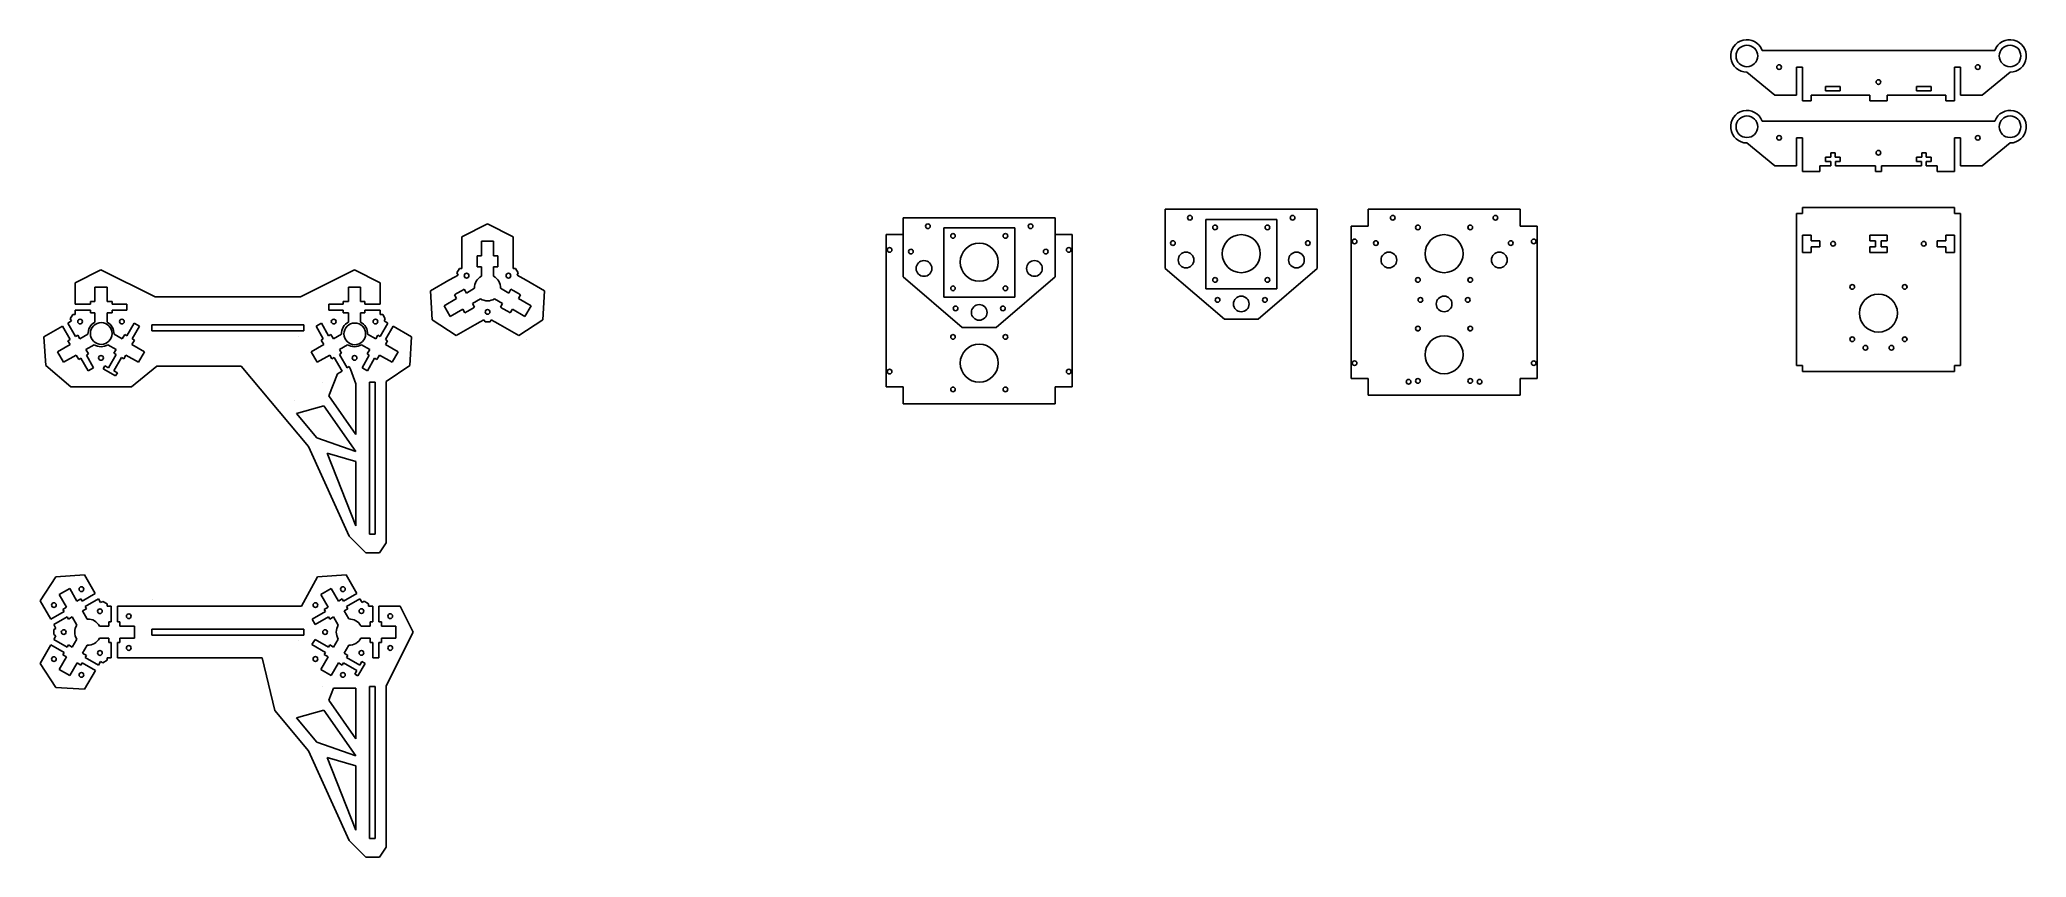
# Model space of a CAD drawing. Header units: inches. Extents: x 90.1 to 135.9, y -6.8 to 12.1.
import ezdxf

# ---------------------------------------------------------------- set-up
doc = ezdxf.new("R2010")
doc.units = ezdxf.units.IN
doc.header["$MEASUREMENT"] = 0
doc.layers.get('0').update_dxf_attribs({"lineweight": 25, "true_color": 0xffffff})

msp = doc.modelspace()

# ---------------------------------------------------------------- linework, layer by layer
for p, q in [((129.817, 11.861), (135.183, 11.861)), ((130.744, 11.475), (130.608, 11.475)), ((130.608, 10.831), (130.608, 11.475)), ((130.744, 10.831), (130.744, 11.475)), ((134.391, 11.475), (134.254, 11.475)), ((134.254, 10.831), (134.254, 11.475)), ((134.391, 10.831), (134.391, 11.475)), ((130.108, 10.831), (129.465, 11.356)), ((131.279, 11.031), (131.279, 10.931)), ((131.619, 11.031), (131.279, 11.031)), ((131.279, 11.031), (131.279, 10.931)), ((131.619, 10.931), (131.619, 11.031)), ((131.619, 10.931), (131.619, 11.031)), ((133.379, 11.031), (133.379, 10.931)), ((133.719, 11.031), (133.379, 11.031)), ((133.379, 11.031), (133.379, 10.931)), ((133.719, 10.931), (133.719, 11.031)), ((133.719, 10.931), (133.719, 11.031)), ((134.891, 10.831), (135.535, 11.356)), ((130.108, 10.831), (130.608, 10.831)), ((130.448, 10.831), (130.608, 10.831)), ((130.744, 10.831), (130.744, 10.694)), ((130.944, 10.694), (130.744, 10.694)), ((130.944, 10.831), (132.299, 10.831)), ((131.279, 10.931), (131.619, 10.931)), ((131.279, 10.931), (131.399, 10.931)), ((132.699, 10.695), (132.299, 10.695)), ((132.699, 10.831), (134.054, 10.831)), ((133.379, 10.931), (133.719, 10.931)), ((133.599, 10.931), (133.719, 10.931)), ((134.054, 10.695), (134.254, 10.695)), ((134.254, 10.831), (134.254, 10.695)), ((134.391, 10.831), (134.891, 10.831)), ((129.817, 10.23), (135.183, 10.23)), ((130.108, 9.2), (129.465, 9.725)), ((130.744, 9.843), (130.608, 9.843)), ((130.608, 9.2), (130.608, 9.843)), ((130.744, 9.2), (130.744, 9.843)), ((134.391, 9.843), (134.254, 9.843)), ((134.254, 9.2), (134.254, 9.843)), ((134.391, 9.2), (134.391, 9.843)), ((134.891, 9.2), (135.535, 9.725)), ((130.108, 9.2), (130.608, 9.2)), ((130.448, 9.2), (130.608, 9.2)), ((130.744, 9.2), (130.744, 9.063)), ((131.399, 9.2), (131.144, 9.2)), ((131.279, 9.4), (131.279, 9.3)), ((131.399, 9.4), (131.279, 9.4)), ((131.279, 9.4), (131.279, 9.3)), ((131.279, 9.3), (131.399, 9.3)), ((131.279, 9.3), (131.399, 9.3)), ((131.499, 9.5), (131.399, 9.5)), ((131.399, 9.5), (131.399, 9.4)), ((131.399, 9.2), (131.399, 9.3)), ((131.499, 9.4), (131.499, 9.5)), ((131.619, 9.4), (131.499, 9.4)), ((131.507, 9.2), (131.507, 9.3)), ((131.507, 9.3), (131.619, 9.3)), ((131.507, 9.2), (132.299, 9.2)), ((131.619, 9.3), (131.619, 9.4)), ((131.619, 9.3), (131.619, 9.4)), ((132.431, 9.2), (132.299, 9.2)), ((132.431, 9.2), (132.431, 9.2)), ((132.567, 9.2), (132.699, 9.2)), ((132.699, 9.2), (133.491, 9.2)), ((132.699, 9.2), (133.491, 9.2)), ((133.379, 9.4), (133.379, 9.3)), ((133.499, 9.4), (133.379, 9.4)), ((133.379, 9.4), (133.379, 9.3)), ((133.379, 9.3), (133.491, 9.3)), ((133.491, 9.2), (133.491, 9.3)), ((133.599, 9.5), (133.499, 9.5)), ((133.499, 9.5), (133.499, 9.4)), ((133.599, 9.4), (133.599, 9.5)), ((133.719, 9.4), (133.599, 9.4)), ((133.599, 9.3), (133.719, 9.3)), ((133.599, 9.2), (133.599, 9.3)), ((133.599, 9.3), (133.719, 9.3)), ((133.854, 9.2), (133.599, 9.2)), ((133.719, 9.3), (133.719, 9.4)), ((133.719, 9.3), (133.719, 9.4)), ((134.254, 9.2), (134.254, 9.063)), ((134.391, 9.2), (134.891, 9.2)), ((131.144, 9.063), (130.744, 9.063)), ((132.567, 9.063), (132.431, 9.063)), ((133.854, 9.063), (134.254, 9.063)), ((110, 8), (113.51, 8)), ((110, 8), (110, 7.61)), ((110, 8), (110, 7.61)), ((113.51, 8), (113.51, 7.61)), ((113.51, 8), (113.51, 7.61)), ((116.045, 8.195), (119.555, 8.195)), ((116.045, 8.195), (116.045, 7.805)), ((116.045, 8.195), (116.045, 7.805)), ((116.045, 7.805), (116.045, 6.83)), ((116.981, 7.961), (118.619, 7.961)), ((116.981, 6.362), (116.981, 7.961)), ((118.619, 7.961), (118.619, 6.362)), ((119.555, 8.195), (119.555, 7.805)), ((119.555, 8.195), (119.555, 7.805)), ((119.555, 6.83), (119.555, 7.805)), ((120.335, 4.295), (120.335, 7.805)), ((120.725, 7.805), (120.335, 7.805)), ((120.725, 8.195), (124.235, 8.195)), ((120.725, 8.195), (120.725, 7.805)), ((120.725, 8.195), (120.725, 7.805)), ((124.235, 8.195), (124.235, 7.805)), ((124.235, 8.195), (124.235, 7.805)), ((124.625, 7.805), (124.235, 7.805)), ((124.625, 4.295), (124.625, 7.805)), ((130.744, 8.1), (130.608, 8.1)), ((130.608, 4.59), (130.608, 8.1)), ((130.744, 8.237), (134.254, 8.237)), ((134.254, 8.1), (134.391, 8.1)), ((134.391, 4.59), (134.391, 8.1)), ((109.61, 4.1), (109.61, 7.61)), ((110, 7.61), (109.61, 7.61)), ((110, 7.61), (110, 6.635)), ((110.936, 7.766), (112.574, 7.766)), ((110.936, 6.167), (110.936, 7.766)), ((112.574, 7.766), (112.574, 6.167)), ((113.51, 6.635), (113.51, 7.61)), ((113.9, 7.61), (113.51, 7.61)), ((113.9, 4.1), (113.9, 7.61)), ((130.944, 7.601), (130.744, 7.6)), ((130.744, 7.6), (130.744, 7.2)), ((130.944, 7.601), (130.944, 7.469)), ((130.944, 7.469), (131.144, 7.469)), ((131.144, 7.469), (131.144, 7.332)), ((132.299, 7.6), (132.699, 7.6)), ((132.299, 7.6), (132.299, 7.468)), ((132.435, 7.468), (132.299, 7.468)), ((132.435, 7.468), (132.435, 7.331)), ((132.562, 7.468), (132.699, 7.468)), ((132.562, 7.331), (132.562, 7.468)), ((132.699, 7.468), (132.699, 7.6)), ((134.054, 7.468), (133.854, 7.468)), ((133.854, 7.468), (133.854, 7.332)), ((134.054, 7.6), (134.254, 7.6)), ((134.054, 7.6), (134.054, 7.468)), ((134.254, 7.6), (134.254, 7.2)), ((130.944, 7.201), (130.744, 7.2)), ((130.944, 7.201), (130.944, 7.332)), ((130.944, 7.332), (131.144, 7.332)), ((132.435, 7.331), (132.299, 7.331)), ((132.299, 7.331), (132.299, 7.2)), ((132.299, 7.2), (132.699, 7.2)), ((132.562, 7.331), (132.699, 7.331)), ((132.699, 7.2), (132.699, 7.331)), ((134.054, 7.332), (133.854, 7.332)), ((134.054, 7.2), (134.054, 7.332)), ((134.054, 7.2), (134.254, 7.2)), ((111.365, 5.465), (110, 6.635)), ((112.145, 5.465), (113.51, 6.635)), ((117.41, 5.66), (116.045, 6.83)), ((118.19, 5.66), (119.555, 6.83)), ((112.574, 6.167), (110.936, 6.167)), ((118.619, 6.362), (116.981, 6.362)), ((117.41, 5.66), (118.19, 5.66)), ((111.365, 5.465), (112.145, 5.465)), ((130.744, 4.59), (130.608, 4.59)), ((134.254, 4.59), (134.391, 4.59)), ((96.613, 4.205), (96.613, 4.205)), ((98.079, 4.215), (98.079, 4.215)), ((120.725, 4.295), (120.335, 4.295)), ((120.725, 4.295), (120.725, 3.905)), ((124.625, 4.295), (124.235, 4.295)), ((124.235, 4.295), (124.235, 3.905)), ((130.744, 4.453), (134.254, 4.453)), ((110, 4.1), (109.61, 4.1)), ((110, 4.1), (110, 3.71)), ((110, 3.71), (113.51, 3.71)), ((113.9, 4.1), (113.51, 4.1)), ((113.51, 4.1), (113.51, 3.71)), ((120.725, 3.905), (124.235, 3.905)), ((92.683, -0.816), (92.683, -0.816)), ((92.382, -0.963), (92.382, -0.963)), ((98.414, -0.962), (98.414, -0.962)), ((96.054, -1.753), (96.054, -1.753)), ((98.399, -2.151), (98.399, -2.151)), ((98.079, -2.805), (98.079, -2.805))]:
    msp.add_line(p, q)
at = {"color": 7, "true_color": 0xffffff}
for p, q in [((130.944, 10.694), (130.944, 10.831)), ((132.299, 10.695), (132.299, 10.831)), ((132.699, 10.695), (132.699, 10.831)), ((134.054, 10.695), (134.054, 10.831)), ((131.144, 9.063), (131.144, 9.2)), ((132.431, 9.063), (132.431, 9.2)), ((132.567, 9.063), (132.567, 9.2)), ((133.854, 9.063), (133.854, 9.2)), ((130.744, 8.1), (130.744, 8.237)), ((134.254, 8.1), (134.254, 8.237)), ((130.744, 4.59), (130.744, 4.453)), ((134.254, 4.59), (134.254, 4.453))]:
    msp.add_line(p, q, dxfattribs=at)
at = {"color": 3, "true_color": 0x00ff00}
for p, q in [((99.817, 7.56), (100.411, 7.857)), ((100.411, 7.857), (101.006, 7.56)), ((99.817, 7.067), (99.817, 7.56)), ((100.272, 7.125), (100.272, 7.461)), ((100.272, 7.461), (100.551, 7.461)), ((100.551, 7.125), (100.551, 7.461)), ((101.006, 7.575), (101.006, 7.575)), ((101.006, 7.56), (101.006, 7.067)), ((99.817, 6.924), (99.817, 7.067)), ((99.817, 6.924), (99.817, 6.829)), ((100.172, 7.067), (100.172, 7.125)), ((100.172, 7.125), (100.272, 7.125)), ((100.172, 6.924), (100.172, 7.067)), ((100.172, 6.866), (100.172, 6.924)), ((100.551, 7.125), (100.651, 7.125)), ((100.651, 7.067), (100.651, 7.125)), ((100.651, 6.924), (100.651, 7.067)), ((100.651, 6.866), (100.651, 6.924)), ((101.006, 6.924), (101.006, 7.067)), ((101.006, 6.924), (101.006, 6.829)), ((90.9, 6.501), (91.494, 6.798)), ((90.9, 6.008), (90.9, 6.501)), ((91.494, 6.798), (92.742, 6.174)), ((92.089, 6.516), (92.089, 6.516)), ((97.344, 6.798), (96.096, 6.174)), ((96.75, 6.501), (96.75, 6.501)), ((97.344, 6.798), (97.939, 6.501)), ((97.939, 6.516), (97.939, 6.516)), ((97.939, 6.501), (97.939, 6.008)), ((99.096, 6.311), (99.523, 6.558)), ((99.523, 6.558), (99.647, 6.629)), ((99.733, 6.679), (99.647, 6.629)), ((99.704, 6.728), (99.763, 6.829)), ((99.704, 6.728), (99.733, 6.679)), ((99.817, 6.829), (99.763, 6.829)), ((100.172, 6.866), (100.272, 6.866)), ((100.272, 6.651), (100.272, 6.866)), ((100.552, 6.651), (100.551, 6.866)), ((100.551, 6.866), (100.651, 6.866)), ((101.006, 6.829), (101.06, 6.829)), ((101.121, 6.728), (101.06, 6.829)), ((101.121, 6.728), (101.092, 6.678)), ((101.092, 6.678), (101.302, 6.557)), ((101.302, 6.557), (101.729, 6.311)), ((90.9, 6.008), (91.255, 6.008)), ((91.255, 6.008), (91.255, 6.066)), ((91.255, 6.066), (91.355, 6.066)), ((91.355, 6.066), (91.355, 6.402)), ((91.355, 6.402), (91.634, 6.402)), ((91.634, 6.066), (91.634, 6.402)), ((91.634, 6.066), (91.754, 6.066)), ((91.754, 6.008), (91.754, 6.066)), ((91.754, 6.008), (92.089, 6.008)), ((92.089, 5.865), (92.089, 6.008)), ((92.683, 6.204), (92.683, 6.204)), ((96.096, 6.174), (92.742, 6.174)), ((96.75, 6.008), (97.085, 6.008)), ((96.75, 5.865), (96.75, 6.008)), ((97.085, 6.066), (97.205, 6.066)), ((97.085, 6.008), (97.085, 6.066)), ((97.205, 6.066), (97.205, 6.402)), ((97.205, 6.402), (97.484, 6.402)), ((97.484, 6.066), (97.484, 6.402)), ((97.484, 6.066), (97.584, 6.066)), ((97.584, 6.008), (97.584, 6.066)), ((97.584, 6.008), (97.939, 6.008)), ((99.136, 5.648), (99.096, 6.311)), ((99.121, 6.326), (99.121, 6.326)), ((99.7, 6.135), (99.409, 5.967)), ((99.549, 5.725), (99.409, 5.967)), ((99.7, 6.251), (99.65, 6.222)), ((99.7, 6.135), (99.65, 6.222)), ((99.7, 6.251), (99.824, 6.322)), ((99.874, 6.351), (99.824, 6.322)), ((99.924, 6.264), (99.874, 6.351)), ((100.112, 6.372), (99.924, 6.264)), ((100.251, 6.131), (100.064, 6.023)), ((100.114, 5.936), (100.064, 6.023)), ((100.573, 6.131), (100.761, 6.022)), ((100.761, 6.022), (100.711, 5.935)), ((100.713, 6.372), (100.9, 6.264)), ((100.951, 6.351), (100.9, 6.264)), ((100.951, 6.351), (101.001, 6.322)), ((101.124, 6.25), (101.001, 6.322)), ((101.124, 6.25), (101.175, 6.221)), ((101.175, 6.221), (101.125, 6.134)), ((101.125, 6.134), (101.415, 5.967)), ((101.415, 5.967), (101.276, 5.725)), ((101.729, 6.311), (101.689, 5.648)), ((90.815, 5.62), (90.73, 5.57)), ((90.907, 5.263), (90.73, 5.57)), ((90.787, 5.669), (90.845, 5.77)), ((90.787, 5.669), (90.815, 5.62)), ((90.9, 5.77), (90.845, 5.77)), ((90.9, 5.865), (91.255, 5.865)), ((90.9, 5.865), (90.9, 5.77)), ((91.255, 5.807), (91.255, 5.865)), ((91.255, 5.807), (91.355, 5.807)), ((91.355, 5.592), (91.355, 5.807)), ((91.635, 5.592), (91.634, 5.807)), ((91.634, 5.807), (91.754, 5.807)), ((91.754, 5.865), (92.089, 5.865)), ((91.754, 5.807), (91.754, 5.865)), ((92.261, 5.57), (92.094, 5.28)), ((92.385, 5.498), (92.261, 5.57)), ((96.456, 5.499), (96.58, 5.57)), ((96.747, 5.28), (96.58, 5.57)), ((96.75, 5.865), (97.085, 5.865)), ((97.085, 5.807), (97.085, 5.865)), ((97.085, 5.807), (97.205, 5.807)), ((97.205, 5.592), (97.205, 5.807)), ((97.485, 5.592), (97.484, 5.807)), ((97.484, 5.807), (97.584, 5.807)), ((97.584, 5.807), (97.584, 5.865)), ((97.584, 5.865), (97.939, 5.865)), ((98.111, 5.57), (97.934, 5.263)), ((97.939, 5.865), (97.939, 5.77)), ((97.939, 5.77), (97.993, 5.77)), ((98.054, 5.669), (97.993, 5.77)), ((98.054, 5.669), (98.025, 5.619)), ((98.025, 5.619), (98.111, 5.57)), ((99.69, 5.282), (99.136, 5.648)), ((99.84, 5.893), (99.549, 5.725)), ((100.117, 5.528), (99.69, 5.282)), ((99.89, 5.806), (99.84, 5.893)), ((99.94, 5.835), (99.89, 5.806)), ((99.94, 5.835), (100.064, 5.907)), ((100.114, 5.936), (100.064, 5.907)), ((100.241, 5.6), (100.117, 5.528)), ((100.327, 5.649), (100.241, 5.6)), ((100.327, 5.649), (100.355, 5.6)), ((100.469, 5.599), (100.355, 5.6)), ((100.498, 5.649), (100.469, 5.599)), ((100.498, 5.649), (100.584, 5.599)), ((100.707, 5.528), (100.584, 5.599)), ((101.134, 5.282), (100.707, 5.528)), ((100.711, 5.935), (100.761, 5.906)), ((100.885, 5.835), (100.761, 5.906)), ((100.885, 5.835), (100.935, 5.806)), ((100.985, 5.893), (100.935, 5.806)), ((100.985, 5.893), (101.276, 5.725)), ((101.689, 5.648), (101.134, 5.282)), ((90.179, 5.252), (90.606, 5.499)), ((90.219, 4.589), (90.179, 5.252)), ((90.204, 5.267), (90.204, 5.267)), ((90.783, 5.076), (90.492, 4.908)), ((90.783, 5.192), (90.606, 5.499)), ((90.783, 5.192), (90.733, 5.163)), ((90.783, 5.076), (90.733, 5.163)), ((90.957, 5.292), (90.907, 5.263)), ((91.007, 5.205), (90.957, 5.292)), ((91.194, 5.313), (91.007, 5.205)), ((91.334, 5.072), (91.147, 4.964)), ((91.656, 5.072), (91.844, 4.963)), ((91.796, 5.313), (91.983, 5.205)), ((92.043, 5.309), (91.983, 5.205)), ((92.043, 5.309), (92.094, 5.28)), ((92.268, 5.18), (92.208, 5.075)), ((92.208, 5.075), (92.498, 4.908)), ((92.385, 5.498), (92.217, 5.209)), ((92.217, 5.209), (92.268, 5.18)), ((96.054, 5.267), (96.054, 5.267)), ((96.633, 5.076), (96.342, 4.908)), ((96.623, 5.209), (96.456, 5.499)), ((96.623, 5.209), (96.573, 5.18)), ((96.633, 5.076), (96.573, 5.18)), ((96.797, 5.309), (96.747, 5.28)), ((96.857, 5.205), (96.797, 5.309)), ((97.044, 5.313), (96.857, 5.205)), ((97.184, 5.072), (96.997, 4.964)), ((97.506, 5.072), (97.694, 4.963)), ((97.646, 5.313), (97.833, 5.205)), ((97.883, 5.292), (97.833, 5.205)), ((97.883, 5.292), (97.934, 5.263)), ((98.235, 5.498), (98.057, 5.191)), ((98.057, 5.191), (98.108, 5.162)), ((98.108, 5.162), (98.058, 5.075)), ((98.058, 5.075), (98.348, 4.908)), ((98.235, 5.498), (98.661, 5.252)), ((98.661, 5.252), (98.622, 4.589)), ((101.146, 5.275), (101.146, 5.275)), ((101.306, 5.184), (101.306, 5.184)), ((90.8, 4.1), (90.219, 4.589)), ((90.632, 4.666), (90.492, 4.908)), ((90.922, 4.834), (90.632, 4.666)), ((90.983, 4.73), (90.922, 4.834)), ((91.033, 4.759), (90.983, 4.73)), ((91.2, 4.469), (91.033, 4.759)), ((91.207, 4.859), (91.147, 4.964)), ((91.207, 4.859), (91.157, 4.83)), ((91.324, 4.541), (91.157, 4.83)), ((91.584, 4.588), (91.543, 4.517)), ((91.667, 4.54), (91.584, 4.588)), ((91.844, 4.847), (91.667, 4.54)), ((91.967, 4.776), (91.79, 4.469)), ((91.844, 4.963), (91.794, 4.876)), ((91.794, 4.876), (91.844, 4.847)), ((91.967, 4.776), (92.018, 4.747)), ((92.068, 4.834), (92.018, 4.747)), ((92.068, 4.834), (92.359, 4.666)), ((92.498, 4.908), (92.359, 4.666)), ((96.482, 4.666), (96.342, 4.908)), ((96.772, 4.834), (96.482, 4.666)), ((96.823, 4.747), (96.772, 4.834)), ((96.873, 4.776), (96.823, 4.747)), ((97.055, 4.46), (96.873, 4.776)), ((97.047, 4.877), (96.997, 4.964)), ((97.047, 4.877), (96.997, 4.848)), ((97.174, 4.541), (96.997, 4.848)), ((97.684, 4.83), (97.517, 4.54)), ((97.694, 4.963), (97.634, 4.859)), ((97.634, 4.859), (97.684, 4.83)), ((97.807, 4.759), (97.64, 4.469)), ((97.807, 4.759), (97.858, 4.729)), ((97.918, 4.834), (97.858, 4.729)), ((97.918, 4.834), (98.209, 4.666)), ((98.622, 4.589), (98.072, 4.226)), ((98.348, 4.908), (98.209, 4.666)), ((91.2, 4.469), (91.324, 4.541)), ((91.543, 4.517), (91.832, 4.35)), ((91.873, 4.421), (91.79, 4.469)), ((91.873, 4.421), (91.832, 4.35)), ((92.781, 4.575), (92.2, 4.1)), ((92.229, 4.215), (92.229, 4.215)), ((92.781, 4.575), (94.731, 4.575)), ((94.731, 4.575), (96.282, 2.726)), ((96.954, 4.401), (96.75, 3.896)), ((97.055, 4.46), (96.954, 4.401)), ((97.219, 4.566), (97.174, 4.541)), ((97.219, 4.566), (97.253, 4.508)), ((97.374, 4.169), (97.253, 4.508)), ((97.374, 2.999), (97.374, 4.169)), ((97.64, 4.469), (97.517, 4.54)), ((98.076, 0.503), (98.072, 4.226)), ((92.2, 4.1), (90.8, 4.1)), ((96.75, 3.896), (97.374, 2.999)), ((96.282, 2.726), (97.218, 0.659)), ((97.218, 0.659), (97.608, 0.269)), ((97.92, 0.269), (98.076, 0.503)), ((97.608, 0.269), (97.92, 0.269)), ((90.455, -0.28), (90.089, -0.835)), ((91.118, -0.24), (90.455, -0.28)), ((91.364, -0.667), (91.118, -0.24)), ((96.487, -0.28), (96.124, -0.963)), ((97.15, -0.24), (96.487, -0.28)), ((97.396, -0.667), (97.15, -0.24)), ((90.081, -0.823), (90.081, -0.823)), ((90.089, -0.835), (90.335, -1.262)), ((90.774, -0.554), (90.532, -0.693)), ((90.7, -0.984), (90.532, -0.693)), ((90.941, -0.844), (90.774, -0.554)), ((91.028, -0.794), (90.941, -0.844)), ((91.057, -0.844), (91.028, -0.794)), ((91.364, -0.667), (91.057, -0.844)), ((91.436, -0.791), (91.129, -0.968)), ((91.485, -0.877), (91.436, -0.791)), ((91.535, -0.848), (91.485, -0.877)), ((91.535, -0.848), (91.636, -0.908)), ((91.636, -0.963), (91.636, -0.908)), ((96.805, -0.553), (96.564, -0.692)), ((96.732, -0.983), (96.564, -0.692)), ((96.973, -0.844), (96.805, -0.553)), ((97.06, -0.793), (96.973, -0.844)), ((97.089, -0.844), (97.06, -0.793)), ((97.396, -0.667), (97.089, -0.844)), ((97.468, -0.79), (97.161, -0.968)), ((97.517, -0.876), (97.468, -0.79)), ((97.567, -0.847), (97.517, -0.876)), ((97.567, -0.847), (97.668, -0.908)), ((97.668, -0.962), (97.668, -0.908)), ((90.642, -1.084), (90.335, -1.262)), ((90.713, -1.208), (90.406, -1.385)), ((90.7, -0.984), (90.613, -1.034)), ((90.642, -1.084), (90.613, -1.034)), ((90.742, -1.258), (90.713, -1.208)), ((90.829, -1.208), (90.742, -1.258)), ((90.938, -1.395), (90.829, -1.208)), ((91.158, -1.018), (91.071, -1.069)), ((91.179, -1.256), (91.071, -1.069)), ((91.158, -1.018), (91.129, -0.968)), ((91.731, -0.963), (91.636, -0.963)), ((91.673, -1.318), (91.731, -1.318)), ((91.673, -1.418), (91.673, -1.318)), ((91.731, -1.318), (91.731, -0.963)), ((91.874, -1.318), (91.874, -0.963)), ((96.124, -0.963), (91.874, -0.963)), ((91.874, -1.318), (91.932, -1.318)), ((91.932, -1.418), (91.932, -1.318)), ((96.674, -1.084), (96.367, -1.261)), ((96.438, -1.385), (96.367, -1.261)), ((96.745, -1.207), (96.438, -1.385)), ((96.732, -0.983), (96.645, -1.033)), ((96.674, -1.084), (96.645, -1.033)), ((96.774, -1.258), (96.745, -1.207)), ((96.861, -1.207), (96.774, -1.258)), ((96.97, -1.395), (96.861, -1.207)), ((97.19, -1.018), (97.103, -1.068)), ((97.211, -1.255), (97.103, -1.068)), ((97.19, -1.018), (97.161, -0.968)), ((97.763, -0.962), (97.668, -0.962)), ((97.705, -1.317), (97.763, -1.317)), ((97.705, -1.417), (97.705, -1.317)), ((97.763, -1.317), (97.763, -0.962)), ((97.906, -1.317), (97.906, -0.962)), ((98.399, -0.962), (97.906, -0.962)), ((97.906, -1.317), (97.964, -1.317)), ((97.964, -1.417), (97.964, -1.317)), ((98.696, -1.557), (98.399, -0.962)), ((90.456, -1.471), (90.406, -1.385)), ((90.456, -1.471), (90.406, -1.5)), ((90.406, -1.5), (90.407, -1.613)), ((90.456, -1.642), (90.407, -1.613)), ((90.456, -1.642), (90.407, -1.728)), ((90.407, -1.728), (90.714, -1.905)), ((90.938, -1.718), (90.83, -1.905)), ((91.458, -1.417), (91.673, -1.418)), ((91.458, -1.697), (91.673, -1.697)), ((91.673, -1.797), (91.673, -1.697)), ((91.673, -1.797), (91.731, -1.797)), ((91.731, -2.152), (91.731, -1.797)), ((91.874, -1.797), (91.932, -1.797)), ((91.874, -2.152), (91.874, -1.797)), ((91.932, -1.418), (92.268, -1.418)), ((91.932, -1.697), (92.268, -1.697)), ((91.932, -1.797), (91.932, -1.697)), ((92.268, -1.697), (92.268, -1.418)), ((96.358, -1.846), (96.439, -1.727)), ((96.439, -1.727), (96.746, -1.904)), ((96.97, -1.717), (96.862, -1.904)), ((97.49, -1.417), (97.705, -1.417)), ((97.49, -1.696), (97.705, -1.696)), ((97.705, -1.797), (97.705, -1.696)), ((97.705, -1.797), (97.763, -1.797)), ((97.763, -2.151), (97.763, -1.797)), ((97.906, -1.797), (97.964, -1.797)), ((97.906, -2.151), (97.906, -1.797)), ((97.964, -1.417), (98.3, -1.417)), ((97.964, -1.696), (98.3, -1.696)), ((97.964, -1.797), (97.964, -1.696)), ((98.696, -1.557), (98.072, -2.794)), ((98.3, -1.696), (98.3, -1.417)), ((90.335, -1.852), (90.089, -2.278)), ((90.089, -2.278), (90.455, -2.833)), ((90.335, -1.852), (90.642, -2.029)), ((90.7, -2.129), (90.532, -2.42)), ((90.642, -2.029), (90.613, -2.079)), ((90.613, -2.079), (90.7, -2.129)), ((90.743, -1.855), (90.714, -1.905)), ((90.743, -1.855), (90.83, -1.905)), ((90.942, -2.269), (90.774, -2.559)), ((90.942, -2.269), (91.029, -2.319)), ((91.058, -2.269), (91.029, -2.319)), ((91.058, -2.269), (91.365, -2.446)), ((91.179, -1.857), (91.071, -2.044)), ((91.071, -2.044), (91.158, -2.095)), ((91.158, -2.095), (91.129, -2.145)), ((91.129, -2.145), (91.436, -2.322)), ((91.486, -2.236), (91.436, -2.322)), ((91.535, -2.265), (91.486, -2.236)), ((91.535, -2.265), (91.636, -2.206)), ((91.731, -2.152), (91.636, -2.152)), ((91.636, -2.152), (91.636, -2.206)), ((95.212, -2.152), (91.874, -2.152)), ((95.507, -3.369), (95.212, -2.152)), ((96.358, -1.846), (96.674, -2.028)), ((96.732, -2.129), (96.564, -2.419)), ((96.674, -2.028), (96.645, -2.078)), ((96.645, -2.078), (96.732, -2.129)), ((96.775, -1.854), (96.746, -1.904)), ((96.775, -1.854), (96.862, -1.904)), ((96.973, -2.268), (96.806, -2.559)), ((96.973, -2.268), (97.061, -2.318)), ((97.09, -2.268), (97.061, -2.318)), ((97.09, -2.268), (97.396, -2.445)), ((97.211, -1.857), (97.103, -2.044)), ((97.103, -2.044), (97.19, -2.094)), ((97.19, -2.094), (97.161, -2.144)), ((97.161, -2.144), (97.468, -2.322)), ((97.419, -2.569), (97.587, -2.28)), ((97.516, -2.239), (97.468, -2.322)), ((97.516, -2.239), (97.587, -2.28)), ((97.763, -2.151), (97.906, -2.151)), ((90.532, -2.42), (90.774, -2.559)), ((91.118, -2.873), (91.365, -2.446)), ((96.564, -2.419), (96.806, -2.559)), ((97.396, -2.445), (97.349, -2.528)), ((97.349, -2.528), (97.419, -2.569)), ((90.455, -2.833), (91.118, -2.873)), ((91.133, -2.848), (91.133, -2.848)), ((98.076, -6.517), (98.072, -2.794)), ((95.507, -3.369), (96.282, -4.294)), ((96.282, -4.294), (97.218, -6.361)), ((97.218, -6.361), (97.608, -6.751)), ((97.608, -6.751), (97.92, -6.751)), ((97.92, -6.751), (98.076, -6.517))]:
    msp.add_line(p, q, dxfattribs=at)
at = {"color": 4, "true_color": 0x00ffff}
for p, q in [((92.664, 5.531), (96.174, 5.531)), ((92.664, 5.394), (92.664, 5.531)), ((96.174, 5.531), (96.174, 5.394)), ((96.174, 5.394), (92.664, 5.394)), ((97.686, 0.698), (97.686, 4.208)), ((97.686, 4.208), (97.822, 4.208)), ((97.822, 4.208), (97.822, 0.698)), ((95.97, 3.779), (95.97, 3.779)), ((96.005, 3.483), (96.633, 3.662)), ((96.005, 3.483), (96.477, 2.921)), ((96.633, 3.662), (97.374, 2.609)), ((97.374, 2.609), (96.477, 2.921)), ((97.374, 0.893), (96.711, 2.57)), ((96.711, 2.57), (97.374, 2.375)), ((97.374, 2.375), (97.374, 0.893)), ((97.822, 0.698), (97.686, 0.698)), ((92.664, -1.626), (92.664, -1.489)), ((92.664, -1.489), (96.174, -1.489)), ((96.174, -1.626), (92.664, -1.626)), ((96.174, -1.489), (96.174, -1.626)), ((96.613, -2.815), (96.613, -2.815)), ((96.75, -3.124), (96.86, -2.851)), ((96.75, -3.124), (97.374, -4.021)), ((96.86, -2.851), (97.374, -2.851)), ((97.374, -4.021), (97.374, -2.851)), ((97.686, -6.322), (97.686, -2.812)), ((97.686, -2.812), (97.822, -2.812)), ((97.822, -2.812), (97.822, -6.322)), ((96.005, -3.537), (96.633, -3.358)), ((96.005, -3.537), (96.477, -4.099)), ((96.633, -3.358), (97.374, -4.411)), ((97.374, -4.411), (96.477, -4.099)), ((97.374, -6.127), (96.711, -4.45)), ((96.711, -4.45), (97.374, -4.645)), ((97.374, -4.645), (97.374, -6.127)), ((97.822, -6.322), (97.686, -6.322))]:
    msp.add_line(p, q, dxfattribs=at)
for centre, radius in [((129.465, 11.731), 0.25), ((135.535, 11.731), 0.25), ((130.208, 11.475), 0.0539), ((134.791, 11.475), 0.0539), ((132.499, 11.131), 0.0539), ((129.465, 10.1), 0.25), ((135.535, 10.1), 0.25), ((130.208, 9.843), 0.0539), ((134.791, 9.843), 0.0539), ((132.499, 9.5), 0.0539), ((121.295, 8), 0.0539), ((121.875, 7.776), 0.0539), ((123.084, 7.776), 0.0539), ((123.665, 8), 0.0539), ((120.413, 7.454), 0.0539), ((120.905, 7.415), 0.0539), ((122.48, 7.171), 0.439), ((124.016, 7.415), 0.0539), ((124.547, 7.454), 0.0539), ((131.453, 7.4), 0.0539), ((133.545, 7.4), 0.0539), ((109.688, 7.259), 0.0539), ((110.481, 6.83), 0.181), ((113.029, 6.83), 0.181), ((113.822, 7.259), 0.0539), ((116.526, 7.025), 0.181), ((119.074, 7.025), 0.181), ((121.206, 7.025), 0.181), ((123.754, 7.025), 0.181), ((121.875, 6.567), 0.0539), ((123.084, 6.567), 0.0539), ((131.896, 6.405), 0.0539), ((133.105, 6.405), 0.0539), ((111.755, 5.816), 0.181), ((117.8, 6.011), 0.181), ((121.934, 6.104), 0.0539), ((122.48, 6.011), 0.181), ((123.026, 6.104), 0.0539), ((132.5, 5.8), 0.439), ((91.5, 5.33), 0.25), ((97.35, 5.32), 0.25), ((121.875, 5.445), 0.0539), ((122.48, 4.841), 0.439), ((123.084, 5.445), 0.0539), ((131.896, 5.196), 0.0539), ((132.2, 5), 0.0539), ((132.8, 5), 0.0539), ((133.105, 5.196), 0.0539), ((120.413, 4.646), 0.0539), ((124.547, 4.646), 0.0539), ((109.688, 4.451), 0.0539), ((113.822, 4.451), 0.0539), ((121.661, 4.217), 0.0539), ((121.875, 4.236), 0.0539), ((123.084, 4.236), 0.0539), ((123.299, 4.217), 0.0539)]:
    msp.add_circle(centre, radius)
at = {"color": 3, "true_color": 0x00ff00}
for centre in [(99.93, 6.664), (100.894, 6.664), (100.412, 5.827)]:
    msp.add_circle(centre, 0.0545, dxfattribs=at)
at = {"color": 6, "true_color": 0xff00ff}
for centre in [(91.013, 5.605), (91.977, 5.605), (96.863, 5.605), (97.827, 5.605), (91.495, 4.768), (97.345, 4.768), (90.409, -0.934), (91.044, -0.567), (96.441, -0.934), (97.076, -0.567), (91.471, -1.075), (92.136, -1.191), (97.503, -1.074), (98.168, -1.19), (90.634, -1.557), (96.666, -1.556), (90.409, -2.179), (91.471, -2.039), (92.136, -1.924), (96.441, -2.178), (97.503, -2.038), (98.168, -1.924), (91.044, -2.546), (97.076, -2.545)]:
    msp.add_circle(centre, 0.0545, dxfattribs=at)
for centre, start, end in [((129.465, 11.731), 20.2436, 270), ((135.535, 11.731), 270, 159.7564), ((129.465, 10.1), 20.2436, 270), ((135.535, 10.1), 270, 159.7564)]:
    msp.add_arc(centre, 0.375, start, end)
at = {"color": 3, "true_color": 0x00ff00}
for centre, start, end in [((100.412, 6.385), 117.6006, 182.3994), ((100.412, 6.385), 357.6006, 62.3994), ((100.412, 6.385), 237.6006, 302.3994), ((91.495, 5.326), 117.6006, 182.3994), ((91.495, 5.326), 357.6006, 62.3994), ((97.345, 5.326), 117.6006, 182.3994), ((97.345, 5.326), 357.6006, 62.3994), ((91.495, 5.326), 237.6006, 302.3994), ((97.345, 5.326), 237.6006, 302.3994), ((91.192, -1.557), 27.6006, 92.3994), ((97.224, -1.556), 27.6006, 92.3994), ((91.192, -1.557), 147.6006, 212.3994), ((91.192, -1.557), 267.6006, 332.3994), ((97.224, -1.556), 147.6006, 212.3994), ((97.224, -1.556), 267.6006, 332.3994)]:
    msp.add_arc(centre, 0.301, start, end, dxfattribs=at)
at = {"color": 191, "true_color": 0xcc66cc}
for points in [[(110.57, 7.859), (110.54, 7.859), (110.516, 7.835), (110.516, 7.805)], [(110.57, 7.859), (110.54, 7.859), (110.516, 7.835), (110.516, 7.805)], [(110.516, 7.805), (110.516, 7.775), (110.54, 7.751), (110.57, 7.751)], [(110.516, 7.805), (110.516, 7.775), (110.54, 7.751), (110.57, 7.751)], [(110.624, 7.805), (110.624, 7.835), (110.6, 7.859), (110.57, 7.859)], [(110.624, 7.805), (110.624, 7.835), (110.6, 7.859), (110.57, 7.859)], [(110.57, 7.751), (110.6, 7.751), (110.624, 7.775), (110.624, 7.805)], [(110.57, 7.751), (110.6, 7.751), (110.624, 7.775), (110.624, 7.805)], [(112.886, 7.805), (112.886, 7.835), (112.91, 7.859), (112.94, 7.859)], [(112.886, 7.805), (112.886, 7.835), (112.91, 7.859), (112.94, 7.859)], [(112.94, 7.751), (112.91, 7.751), (112.886, 7.775), (112.886, 7.805)], [(112.94, 7.751), (112.91, 7.751), (112.886, 7.775), (112.886, 7.805)], [(112.94, 7.859), (112.97, 7.859), (112.994, 7.835), (112.994, 7.805)], [(112.94, 7.859), (112.97, 7.859), (112.994, 7.835), (112.994, 7.805)], [(112.994, 7.805), (112.994, 7.775), (112.97, 7.751), (112.94, 7.751)], [(112.994, 7.805), (112.994, 7.775), (112.97, 7.751), (112.94, 7.751)], [(116.615, 8.054), (116.585, 8.054), (116.561, 8.03), (116.561, 8)], [(116.615, 8.054), (116.585, 8.054), (116.561, 8.03), (116.561, 8)], [(116.561, 8), (116.561, 7.97), (116.585, 7.946), (116.615, 7.946)], [(116.561, 8), (116.561, 7.97), (116.585, 7.946), (116.615, 7.946)], [(116.669, 8), (116.669, 8.03), (116.645, 8.054), (116.615, 8.054)], [(116.669, 8), (116.669, 8.03), (116.645, 8.054), (116.615, 8.054)], [(116.615, 7.946), (116.645, 7.946), (116.669, 7.97), (116.669, 8)], [(116.615, 7.946), (116.645, 7.946), (116.669, 7.97), (116.669, 8)], [(117.142, 7.776), (117.142, 7.806), (117.166, 7.83), (117.195, 7.83)], [(117.142, 7.776), (117.142, 7.806), (117.166, 7.83), (117.195, 7.83)], [(117.195, 7.83), (117.225, 7.83), (117.249, 7.806), (117.249, 7.776)], [(117.195, 7.83), (117.225, 7.83), (117.249, 7.806), (117.249, 7.776)], [(118.351, 7.776), (118.351, 7.806), (118.375, 7.83), (118.404, 7.83)], [(118.351, 7.776), (118.351, 7.806), (118.375, 7.83), (118.404, 7.83)], [(118.404, 7.83), (118.434, 7.83), (118.458, 7.806), (118.458, 7.776)], [(118.404, 7.83), (118.434, 7.83), (118.458, 7.806), (118.458, 7.776)], [(118.931, 8), (118.931, 8.03), (118.955, 8.054), (118.985, 8.054)], [(118.931, 8), (118.931, 8.03), (118.955, 8.054), (118.985, 8.054)], [(118.985, 7.946), (118.955, 7.946), (118.931, 7.97), (118.931, 8)], [(118.985, 7.946), (118.955, 7.946), (118.931, 7.97), (118.931, 8)], [(118.985, 8.054), (119.015, 8.054), (119.039, 8.03), (119.039, 8)], [(118.985, 8.054), (119.015, 8.054), (119.039, 8.03), (119.039, 8)], [(119.039, 8), (119.039, 7.97), (119.015, 7.946), (118.985, 7.946)], [(119.039, 8), (119.039, 7.97), (119.015, 7.946), (118.985, 7.946)], [(123.031, 7.776), (123.031, 7.806), (123.055, 7.83), (123.084, 7.83)], [(123.031, 7.776), (123.031, 7.806), (123.055, 7.83), (123.084, 7.83)], [(123.084, 7.83), (123.114, 7.83), (123.138, 7.806), (123.138, 7.776)], [(123.084, 7.83), (123.114, 7.83), (123.138, 7.806), (123.138, 7.776)], [(123.611, 8), (123.611, 8.03), (123.635, 8.054), (123.665, 8.054)], [(123.611, 8), (123.611, 8.03), (123.635, 8.054), (123.665, 8.054)], [(123.665, 7.946), (123.635, 7.946), (123.611, 7.97), (123.611, 8)], [(123.665, 7.946), (123.635, 7.946), (123.611, 7.97), (123.611, 8)], [(123.665, 8.054), (123.695, 8.054), (123.719, 8.03), (123.719, 8)], [(123.665, 8.054), (123.695, 8.054), (123.719, 8.03), (123.719, 8)], [(123.719, 8), (123.719, 7.97), (123.695, 7.946), (123.665, 7.946)], [(123.719, 8), (123.719, 7.97), (123.695, 7.946), (123.665, 7.946)], [(111.097, 7.581), (111.097, 7.611), (111.121, 7.635), (111.15, 7.635)], [(111.097, 7.581), (111.097, 7.611), (111.121, 7.635), (111.15, 7.635)], [(111.15, 7.527), (111.121, 7.527), (111.097, 7.551), (111.097, 7.581)], [(111.15, 7.527), (111.121, 7.527), (111.097, 7.551), (111.097, 7.581)], [(111.15, 7.635), (111.18, 7.635), (111.204, 7.611), (111.204, 7.581)], [(111.15, 7.635), (111.18, 7.635), (111.204, 7.611), (111.204, 7.581)], [(111.204, 7.581), (111.204, 7.551), (111.18, 7.527), (111.15, 7.527)], [(111.204, 7.581), (111.204, 7.551), (111.18, 7.527), (111.15, 7.527)], [(111.316, 6.976), (111.316, 7.219), (111.513, 7.415), (111.755, 7.415)], [(111.316, 6.976), (111.316, 7.219), (111.513, 7.415), (111.755, 7.415)], [(111.755, 7.415), (111.997, 7.415), (112.194, 7.219), (112.194, 6.976)], [(111.755, 7.415), (111.997, 7.415), (112.194, 7.219), (112.194, 6.976)], [(112.306, 7.581), (112.306, 7.611), (112.33, 7.635), (112.359, 7.635)], [(112.306, 7.581), (112.306, 7.611), (112.33, 7.635), (112.359, 7.635)], [(112.359, 7.527), (112.33, 7.527), (112.306, 7.551), (112.306, 7.581)], [(112.359, 7.527), (112.33, 7.527), (112.306, 7.551), (112.306, 7.581)], [(112.359, 7.635), (112.389, 7.635), (112.413, 7.611), (112.413, 7.581)], [(112.359, 7.635), (112.389, 7.635), (112.413, 7.611), (112.413, 7.581)], [(112.413, 7.581), (112.413, 7.551), (112.389, 7.527), (112.359, 7.527)], [(112.413, 7.581), (112.413, 7.551), (112.389, 7.527), (112.359, 7.527)], [(116.225, 7.469), (116.195, 7.469), (116.171, 7.445), (116.171, 7.415)], [(116.225, 7.469), (116.195, 7.469), (116.171, 7.445), (116.171, 7.415)], [(116.171, 7.415), (116.171, 7.385), (116.195, 7.361), (116.225, 7.361)], [(116.171, 7.415), (116.171, 7.385), (116.195, 7.361), (116.225, 7.361)], [(116.279, 7.415), (116.279, 7.445), (116.255, 7.469), (116.225, 7.469)], [(116.279, 7.415), (116.279, 7.445), (116.255, 7.469), (116.225, 7.469)], [(116.225, 7.361), (116.255, 7.361), (116.279, 7.385), (116.279, 7.415)], [(116.225, 7.361), (116.255, 7.361), (116.279, 7.385), (116.279, 7.415)], [(117.195, 7.722), (117.166, 7.722), (117.142, 7.746), (117.142, 7.776)], [(117.195, 7.722), (117.166, 7.722), (117.142, 7.746), (117.142, 7.776)], [(117.249, 7.776), (117.249, 7.746), (117.225, 7.722), (117.195, 7.722)], [(117.249, 7.776), (117.249, 7.746), (117.225, 7.722), (117.195, 7.722)], [(117.361, 7.171), (117.361, 7.414), (117.558, 7.61), (117.8, 7.61)], [(117.361, 7.171), (117.361, 7.414), (117.558, 7.61), (117.8, 7.61)], [(117.8, 7.61), (118.042, 7.61), (118.239, 7.414), (118.239, 7.171)], [(117.8, 7.61), (118.042, 7.61), (118.239, 7.414), (118.239, 7.171)], [(118.404, 7.722), (118.375, 7.722), (118.351, 7.746), (118.351, 7.776)], [(118.404, 7.722), (118.375, 7.722), (118.351, 7.746), (118.351, 7.776)], [(118.458, 7.776), (118.458, 7.746), (118.434, 7.722), (118.404, 7.722)], [(118.458, 7.776), (118.458, 7.746), (118.434, 7.722), (118.404, 7.722)], [(119.282, 7.415), (119.282, 7.445), (119.306, 7.469), (119.336, 7.469)], [(119.282, 7.415), (119.282, 7.445), (119.306, 7.469), (119.336, 7.469)], [(119.336, 7.361), (119.306, 7.361), (119.282, 7.385), (119.282, 7.415)], [(119.336, 7.361), (119.306, 7.361), (119.282, 7.385), (119.282, 7.415)], [(119.336, 7.469), (119.366, 7.469), (119.39, 7.445), (119.39, 7.415)], [(119.336, 7.469), (119.366, 7.469), (119.39, 7.445), (119.39, 7.415)], [(119.39, 7.415), (119.39, 7.385), (119.366, 7.361), (119.336, 7.361)], [(119.39, 7.415), (119.39, 7.385), (119.366, 7.361), (119.336, 7.361)], [(120.905, 7.469), (120.875, 7.469), (120.851, 7.445), (120.851, 7.415)], [(120.905, 7.469), (120.875, 7.469), (120.851, 7.445), (120.851, 7.415)], [(120.851, 7.415), (120.851, 7.385), (120.875, 7.361), (120.905, 7.361)], [(120.851, 7.415), (120.851, 7.385), (120.875, 7.361), (120.905, 7.361)], [(120.959, 7.415), (120.959, 7.445), (120.935, 7.469), (120.905, 7.469)], [(120.959, 7.415), (120.959, 7.445), (120.935, 7.469), (120.905, 7.469)], [(120.905, 7.361), (120.935, 7.361), (120.959, 7.385), (120.959, 7.415)], [(120.905, 7.361), (120.935, 7.361), (120.959, 7.385), (120.959, 7.415)], [(123.084, 7.722), (123.055, 7.722), (123.031, 7.746), (123.031, 7.776)], [(123.084, 7.722), (123.055, 7.722), (123.031, 7.746), (123.031, 7.776)], [(123.138, 7.776), (123.138, 7.746), (123.114, 7.722), (123.084, 7.722)], [(123.138, 7.776), (123.138, 7.746), (123.114, 7.722), (123.084, 7.722)], [(123.962, 7.415), (123.962, 7.445), (123.986, 7.469), (124.016, 7.469)], [(123.962, 7.415), (123.962, 7.445), (123.986, 7.469), (124.016, 7.469)], [(124.016, 7.361), (123.986, 7.361), (123.962, 7.385), (123.962, 7.415)], [(124.016, 7.361), (123.986, 7.361), (123.962, 7.385), (123.962, 7.415)], [(124.016, 7.469), (124.046, 7.469), (124.07, 7.445), (124.07, 7.415)], [(124.016, 7.469), (124.046, 7.469), (124.07, 7.445), (124.07, 7.415)], [(124.07, 7.415), (124.07, 7.385), (124.046, 7.361), (124.016, 7.361)], [(124.07, 7.415), (124.07, 7.385), (124.046, 7.361), (124.016, 7.361)], [(110.18, 7.274), (110.15, 7.274), (110.126, 7.25), (110.126, 7.22)], [(110.18, 7.274), (110.15, 7.274), (110.126, 7.25), (110.126, 7.22)], [(110.126, 7.22), (110.126, 7.19), (110.15, 7.166), (110.18, 7.166)], [(110.126, 7.22), (110.126, 7.19), (110.15, 7.166), (110.18, 7.166)], [(110.234, 7.22), (110.234, 7.25), (110.21, 7.274), (110.18, 7.274)], [(110.234, 7.22), (110.234, 7.25), (110.21, 7.274), (110.18, 7.274)], [(110.18, 7.166), (110.21, 7.166), (110.234, 7.19), (110.234, 7.22)], [(110.18, 7.166), (110.21, 7.166), (110.234, 7.19), (110.234, 7.22)], [(111.755, 6.537), (111.513, 6.537), (111.316, 6.734), (111.316, 6.976)], [(111.755, 6.537), (111.513, 6.537), (111.316, 6.734), (111.316, 6.976)], [(112.194, 6.976), (112.194, 6.734), (111.997, 6.537), (111.755, 6.537)], [(112.194, 6.976), (112.194, 6.734), (111.997, 6.537), (111.755, 6.537)], [(113.237, 7.22), (113.237, 7.25), (113.261, 7.274), (113.291, 7.274)], [(113.237, 7.22), (113.237, 7.25), (113.261, 7.274), (113.291, 7.274)], [(113.291, 7.166), (113.261, 7.166), (113.237, 7.19), (113.237, 7.22)], [(113.291, 7.166), (113.261, 7.166), (113.237, 7.19), (113.237, 7.22)], [(113.291, 7.274), (113.321, 7.274), (113.345, 7.25), (113.345, 7.22)], [(113.291, 7.274), (113.321, 7.274), (113.345, 7.25), (113.345, 7.22)], [(113.345, 7.22), (113.345, 7.19), (113.321, 7.166), (113.291, 7.166)], [(113.345, 7.22), (113.345, 7.19), (113.321, 7.166), (113.291, 7.166)], [(117.8, 6.732), (117.558, 6.732), (117.361, 6.929), (117.361, 7.171)], [(117.8, 6.732), (117.558, 6.732), (117.361, 6.929), (117.361, 7.171)], [(118.239, 7.171), (118.239, 6.929), (118.042, 6.732), (117.8, 6.732)], [(118.239, 7.171), (118.239, 6.929), (118.042, 6.732), (117.8, 6.732)], [(111.097, 6.372), (111.097, 6.402), (111.121, 6.426), (111.15, 6.426)], [(111.097, 6.372), (111.097, 6.402), (111.121, 6.426), (111.15, 6.426)], [(111.15, 6.426), (111.18, 6.426), (111.204, 6.402), (111.204, 6.372)], [(111.15, 6.426), (111.18, 6.426), (111.204, 6.402), (111.204, 6.372)], [(112.306, 6.372), (112.306, 6.402), (112.33, 6.426), (112.359, 6.426)], [(112.306, 6.372), (112.306, 6.402), (112.33, 6.426), (112.359, 6.426)], [(112.359, 6.426), (112.389, 6.426), (112.413, 6.402), (112.413, 6.372)], [(112.359, 6.426), (112.389, 6.426), (112.413, 6.402), (112.413, 6.372)], [(117.142, 6.567), (117.142, 6.597), (117.166, 6.621), (117.195, 6.621)], [(117.142, 6.567), (117.142, 6.597), (117.166, 6.621), (117.195, 6.621)], [(117.195, 6.513), (117.166, 6.513), (117.142, 6.537), (117.142, 6.567)], [(117.195, 6.513), (117.166, 6.513), (117.142, 6.537), (117.142, 6.567)], [(117.195, 6.621), (117.225, 6.621), (117.249, 6.597), (117.249, 6.567)], [(117.195, 6.621), (117.225, 6.621), (117.249, 6.597), (117.249, 6.567)], [(117.249, 6.567), (117.249, 6.537), (117.225, 6.513), (117.195, 6.513)], [(117.249, 6.567), (117.249, 6.537), (117.225, 6.513), (117.195, 6.513)], [(118.351, 6.567), (118.351, 6.597), (118.375, 6.621), (118.404, 6.621)], [(118.351, 6.567), (118.351, 6.597), (118.375, 6.621), (118.404, 6.621)], [(118.404, 6.513), (118.375, 6.513), (118.351, 6.537), (118.351, 6.567)], [(118.404, 6.513), (118.375, 6.513), (118.351, 6.537), (118.351, 6.567)], [(118.404, 6.621), (118.434, 6.621), (118.458, 6.597), (118.458, 6.567)], [(118.404, 6.621), (118.434, 6.621), (118.458, 6.597), (118.458, 6.567)], [(118.458, 6.567), (118.458, 6.537), (118.434, 6.513), (118.404, 6.513)], [(118.458, 6.567), (118.458, 6.537), (118.434, 6.513), (118.404, 6.513)], [(121.822, 6.567), (121.822, 6.597), (121.846, 6.621), (121.875, 6.621)], [(121.822, 6.567), (121.822, 6.597), (121.846, 6.621), (121.875, 6.621)], [(121.875, 6.513), (121.846, 6.513), (121.822, 6.537), (121.822, 6.567)], [(121.875, 6.513), (121.846, 6.513), (121.822, 6.537), (121.822, 6.567)], [(121.875, 6.621), (121.905, 6.621), (121.929, 6.597), (121.929, 6.567)], [(121.875, 6.621), (121.905, 6.621), (121.929, 6.597), (121.929, 6.567)], [(121.929, 6.567), (121.929, 6.537), (121.905, 6.513), (121.875, 6.513)], [(121.929, 6.567), (121.929, 6.537), (121.905, 6.513), (121.875, 6.513)], [(123.031, 6.567), (123.031, 6.597), (123.055, 6.621), (123.084, 6.621)], [(123.031, 6.567), (123.031, 6.597), (123.055, 6.621), (123.084, 6.621)], [(123.084, 6.513), (123.055, 6.513), (123.031, 6.537), (123.031, 6.567)], [(123.084, 6.513), (123.055, 6.513), (123.031, 6.537), (123.031, 6.567)], [(123.084, 6.621), (123.114, 6.621), (123.138, 6.597), (123.138, 6.567)], [(123.084, 6.621), (123.114, 6.621), (123.138, 6.597), (123.138, 6.567)], [(123.138, 6.567), (123.138, 6.537), (123.114, 6.513), (123.084, 6.513)], [(123.138, 6.567), (123.138, 6.537), (123.114, 6.513), (123.084, 6.513)], [(131.842, 6.405), (131.842, 6.434), (131.866, 6.458), (131.896, 6.458)], [(131.842, 6.405), (131.842, 6.434), (131.866, 6.458), (131.896, 6.458)], [(131.896, 6.458), (131.925, 6.458), (131.949, 6.434), (131.949, 6.405)], [(131.896, 6.458), (131.925, 6.458), (131.949, 6.434), (131.949, 6.405)], [(133.051, 6.405), (133.051, 6.434), (133.075, 6.458), (133.105, 6.458)], [(133.051, 6.405), (133.051, 6.434), (133.075, 6.458), (133.105, 6.458)], [(133.105, 6.458), (133.134, 6.458), (133.158, 6.434), (133.158, 6.405)], [(133.105, 6.458), (133.134, 6.458), (133.158, 6.434), (133.158, 6.405)], [(111.15, 6.318), (111.121, 6.318), (111.097, 6.342), (111.097, 6.372)], [(111.15, 6.318), (111.121, 6.318), (111.097, 6.342), (111.097, 6.372)], [(111.204, 6.372), (111.204, 6.342), (111.18, 6.318), (111.15, 6.318)], [(111.204, 6.372), (111.204, 6.342), (111.18, 6.318), (111.15, 6.318)], [(111.155, 5.909), (111.155, 5.939), (111.179, 5.963), (111.209, 5.963)], [(111.155, 5.909), (111.155, 5.939), (111.179, 5.963), (111.209, 5.963)], [(111.209, 5.963), (111.239, 5.963), (111.263, 5.939), (111.263, 5.909)], [(111.209, 5.963), (111.239, 5.963), (111.263, 5.939), (111.263, 5.909)], [(112.247, 5.909), (112.247, 5.939), (112.271, 5.963), (112.301, 5.963)], [(112.247, 5.909), (112.247, 5.939), (112.271, 5.963), (112.301, 5.963)], [(112.301, 5.963), (112.331, 5.963), (112.355, 5.939), (112.355, 5.909)], [(112.301, 5.963), (112.331, 5.963), (112.355, 5.939), (112.355, 5.909)], [(112.359, 6.318), (112.33, 6.318), (112.306, 6.342), (112.306, 6.372)], [(112.359, 6.318), (112.33, 6.318), (112.306, 6.342), (112.306, 6.372)], [(112.413, 6.372), (112.413, 6.342), (112.389, 6.318), (112.359, 6.318)], [(112.413, 6.372), (112.413, 6.342), (112.389, 6.318), (112.359, 6.318)], [(117.2, 6.104), (117.2, 6.134), (117.224, 6.158), (117.254, 6.158)], [(117.2, 6.104), (117.2, 6.134), (117.224, 6.158), (117.254, 6.158)], [(117.254, 6.05), (117.224, 6.05), (117.2, 6.074), (117.2, 6.104)], [(117.254, 6.05), (117.224, 6.05), (117.2, 6.074), (117.2, 6.104)], [(117.254, 6.158), (117.284, 6.158), (117.308, 6.134), (117.308, 6.104)], [(117.254, 6.158), (117.284, 6.158), (117.308, 6.134), (117.308, 6.104)], [(117.308, 6.104), (117.308, 6.074), (117.284, 6.05), (117.254, 6.05)], [(117.308, 6.104), (117.308, 6.074), (117.284, 6.05), (117.254, 6.05)], [(118.292, 6.104), (118.292, 6.134), (118.316, 6.158), (118.346, 6.158)], [(118.292, 6.104), (118.292, 6.134), (118.316, 6.158), (118.346, 6.158)], [(118.346, 6.05), (118.316, 6.05), (118.292, 6.074), (118.292, 6.104)], [(118.346, 6.05), (118.316, 6.05), (118.292, 6.074), (118.292, 6.104)], [(118.346, 6.158), (118.376, 6.158), (118.4, 6.134), (118.4, 6.104)], [(118.346, 6.158), (118.376, 6.158), (118.4, 6.134), (118.4, 6.104)], [(118.4, 6.104), (118.4, 6.074), (118.376, 6.05), (118.346, 6.05)], [(118.4, 6.104), (118.4, 6.074), (118.376, 6.05), (118.346, 6.05)], [(121.88, 6.104), (121.88, 6.134), (121.904, 6.158), (121.934, 6.158)], [(121.88, 6.104), (121.88, 6.134), (121.904, 6.158), (121.934, 6.158)], [(121.934, 6.05), (121.904, 6.05), (121.88, 6.074), (121.88, 6.104)], [(121.934, 6.05), (121.904, 6.05), (121.88, 6.074), (121.88, 6.104)], [(121.934, 6.158), (121.964, 6.158), (121.988, 6.134), (121.988, 6.104)], [(121.934, 6.158), (121.964, 6.158), (121.988, 6.134), (121.988, 6.104)], [(121.988, 6.104), (121.988, 6.074), (121.964, 6.05), (121.934, 6.05)], [(121.988, 6.104), (121.988, 6.074), (121.964, 6.05), (121.934, 6.05)], [(122.972, 6.104), (122.972, 6.134), (122.996, 6.158), (123.026, 6.158)], [(122.972, 6.104), (122.972, 6.134), (122.996, 6.158), (123.026, 6.158)], [(123.026, 6.05), (122.996, 6.05), (122.972, 6.074), (122.972, 6.104)], [(123.026, 6.05), (122.996, 6.05), (122.972, 6.074), (122.972, 6.104)], [(123.026, 6.158), (123.056, 6.158), (123.08, 6.134), (123.08, 6.104)], [(123.026, 6.158), (123.056, 6.158), (123.08, 6.134), (123.08, 6.104)], [(123.08, 6.104), (123.08, 6.074), (123.056, 6.05), (123.026, 6.05)], [(123.08, 6.104), (123.08, 6.074), (123.056, 6.05), (123.026, 6.05)], [(131.896, 6.351), (131.866, 6.351), (131.842, 6.375), (131.842, 6.405)], [(131.896, 6.351), (131.866, 6.351), (131.842, 6.375), (131.842, 6.405)], [(131.949, 6.405), (131.949, 6.375), (131.925, 6.351), (131.896, 6.351)], [(131.949, 6.405), (131.949, 6.375), (131.925, 6.351), (131.896, 6.351)], [(133.105, 6.351), (133.075, 6.351), (133.051, 6.375), (133.051, 6.405)], [(133.105, 6.351), (133.075, 6.351), (133.051, 6.375), (133.051, 6.405)], [(133.158, 6.405), (133.158, 6.375), (133.134, 6.351), (133.105, 6.351)], [(133.158, 6.405), (133.158, 6.375), (133.134, 6.351), (133.105, 6.351)], [(111.209, 5.855), (111.179, 5.855), (111.155, 5.879), (111.155, 5.909)], [(111.209, 5.855), (111.179, 5.855), (111.155, 5.879), (111.155, 5.909)], [(111.263, 5.909), (111.263, 5.879), (111.239, 5.855), (111.209, 5.855)], [(111.263, 5.909), (111.263, 5.879), (111.239, 5.855), (111.209, 5.855)], [(112.301, 5.855), (112.271, 5.855), (112.247, 5.879), (112.247, 5.909)], [(112.301, 5.855), (112.271, 5.855), (112.247, 5.879), (112.247, 5.909)], [(112.355, 5.909), (112.355, 5.879), (112.331, 5.855), (112.301, 5.855)], [(112.355, 5.909), (112.355, 5.879), (112.331, 5.855), (112.301, 5.855)], [(111.097, 5.25), (111.097, 5.28), (111.121, 5.304), (111.15, 5.304)], [(111.097, 5.25), (111.097, 5.28), (111.121, 5.304), (111.15, 5.304)], [(111.15, 5.197), (111.121, 5.197), (111.097, 5.221), (111.097, 5.25)], [(111.15, 5.197), (111.121, 5.197), (111.097, 5.221), (111.097, 5.25)], [(111.15, 5.304), (111.18, 5.304), (111.204, 5.28), (111.204, 5.25)], [(111.15, 5.304), (111.18, 5.304), (111.204, 5.28), (111.204, 5.25)], [(111.204, 5.25), (111.204, 5.221), (111.18, 5.197), (111.15, 5.197)], [(111.204, 5.25), (111.204, 5.221), (111.18, 5.197), (111.15, 5.197)], [(111.316, 4.646), (111.316, 4.888), (111.513, 5.085), (111.755, 5.085)], [(111.316, 4.646), (111.316, 4.888), (111.513, 5.085), (111.755, 5.085)], [(111.755, 5.085), (111.997, 5.085), (112.194, 4.888), (112.194, 4.646)], [(111.755, 5.085), (111.997, 5.085), (112.194, 4.888), (112.194, 4.646)], [(112.306, 5.25), (112.306, 5.28), (112.33, 5.304), (112.359, 5.304)], [(112.306, 5.25), (112.306, 5.28), (112.33, 5.304), (112.359, 5.304)], [(112.359, 5.197), (112.33, 5.197), (112.306, 5.221), (112.306, 5.25)], [(112.359, 5.197), (112.33, 5.197), (112.306, 5.221), (112.306, 5.25)], [(112.359, 5.304), (112.389, 5.304), (112.413, 5.28), (112.413, 5.25)], [(112.359, 5.304), (112.389, 5.304), (112.413, 5.28), (112.413, 5.25)], [(112.413, 5.25), (112.413, 5.221), (112.389, 5.197), (112.359, 5.197)], [(112.413, 5.25), (112.413, 5.221), (112.389, 5.197), (112.359, 5.197)], [(121.822, 5.445), (121.822, 5.475), (121.846, 5.499), (121.875, 5.499)], [(121.822, 5.445), (121.822, 5.475), (121.846, 5.499), (121.875, 5.499)], [(121.875, 5.392), (121.846, 5.392), (121.822, 5.416), (121.822, 5.445)], [(121.875, 5.392), (121.846, 5.392), (121.822, 5.416), (121.822, 5.445)], [(121.875, 5.499), (121.905, 5.499), (121.929, 5.475), (121.929, 5.445)], [(121.875, 5.499), (121.905, 5.499), (121.929, 5.475), (121.929, 5.445)], [(121.929, 5.445), (121.929, 5.416), (121.905, 5.392), (121.875, 5.392)], [(121.929, 5.445), (121.929, 5.416), (121.905, 5.392), (121.875, 5.392)], [(123.031, 5.445), (123.031, 5.475), (123.055, 5.499), (123.084, 5.499)], [(123.031, 5.445), (123.031, 5.475), (123.055, 5.499), (123.084, 5.499)], [(123.084, 5.392), (123.055, 5.392), (123.031, 5.416), (123.031, 5.445)], [(123.084, 5.392), (123.055, 5.392), (123.031, 5.416), (123.031, 5.445)], [(123.084, 5.499), (123.114, 5.499), (123.138, 5.475), (123.138, 5.445)], [(123.084, 5.499), (123.114, 5.499), (123.138, 5.475), (123.138, 5.445)], [(123.138, 5.445), (123.138, 5.416), (123.114, 5.392), (123.084, 5.392)], [(123.138, 5.445), (123.138, 5.416), (123.114, 5.392), (123.084, 5.392)], [(133.105, 5.249), (133.134, 5.249), (133.158, 5.225), (133.158, 5.196)], [(133.105, 5.249), (133.134, 5.249), (133.158, 5.225), (133.158, 5.196)], [(133.158, 5.196), (133.158, 5.166), (133.134, 5.142), (133.105, 5.142)], [(133.158, 5.196), (133.158, 5.166), (133.134, 5.142), (133.105, 5.142)], [(111.755, 4.207), (111.513, 4.207), (111.316, 4.404), (111.316, 4.646)], [(111.755, 4.207), (111.513, 4.207), (111.316, 4.404), (111.316, 4.646)], [(112.194, 4.646), (112.194, 4.404), (111.997, 4.207), (111.755, 4.207)], [(112.194, 4.646), (112.194, 4.404), (111.997, 4.207), (111.755, 4.207)], [(123.084, 4.29), (123.114, 4.29), (123.138, 4.266), (123.138, 4.236)], [(123.084, 4.29), (123.114, 4.29), (123.138, 4.266), (123.138, 4.236)], [(123.138, 4.236), (123.138, 4.207), (123.114, 4.183), (123.084, 4.183)], [(123.138, 4.236), (123.138, 4.207), (123.114, 4.183), (123.084, 4.183)], [(111.097, 4.041), (111.097, 4.071), (111.121, 4.095), (111.15, 4.095)], [(111.097, 4.041), (111.097, 4.071), (111.121, 4.095), (111.15, 4.095)], [(111.15, 3.988), (111.121, 3.988), (111.097, 4.012), (111.097, 4.041)], [(111.15, 3.988), (111.121, 3.988), (111.097, 4.012), (111.097, 4.041)], [(111.15, 4.095), (111.18, 4.095), (111.204, 4.071), (111.204, 4.041)], [(111.15, 4.095), (111.18, 4.095), (111.204, 4.071), (111.204, 4.041)], [(111.204, 4.041), (111.204, 4.012), (111.18, 3.988), (111.15, 3.988)], [(111.204, 4.041), (111.204, 4.012), (111.18, 3.988), (111.15, 3.988)], [(112.306, 4.041), (112.306, 4.071), (112.33, 4.095), (112.359, 4.095)], [(112.306, 4.041), (112.306, 4.071), (112.33, 4.095), (112.359, 4.095)], [(112.359, 3.988), (112.33, 3.988), (112.306, 4.012), (112.306, 4.041)], [(112.359, 3.988), (112.33, 3.988), (112.306, 4.012), (112.306, 4.041)], [(112.359, 4.095), (112.389, 4.095), (112.413, 4.071), (112.413, 4.041)], [(112.359, 4.095), (112.389, 4.095), (112.413, 4.071), (112.413, 4.041)], [(112.413, 4.041), (112.413, 4.012), (112.389, 3.988), (112.359, 3.988)], [(112.413, 4.041), (112.413, 4.012), (112.389, 3.988), (112.359, 3.988)]]:
    msp.add_open_spline(points, degree=3, dxfattribs=at)

doc.saveas('drawing.dxf')
